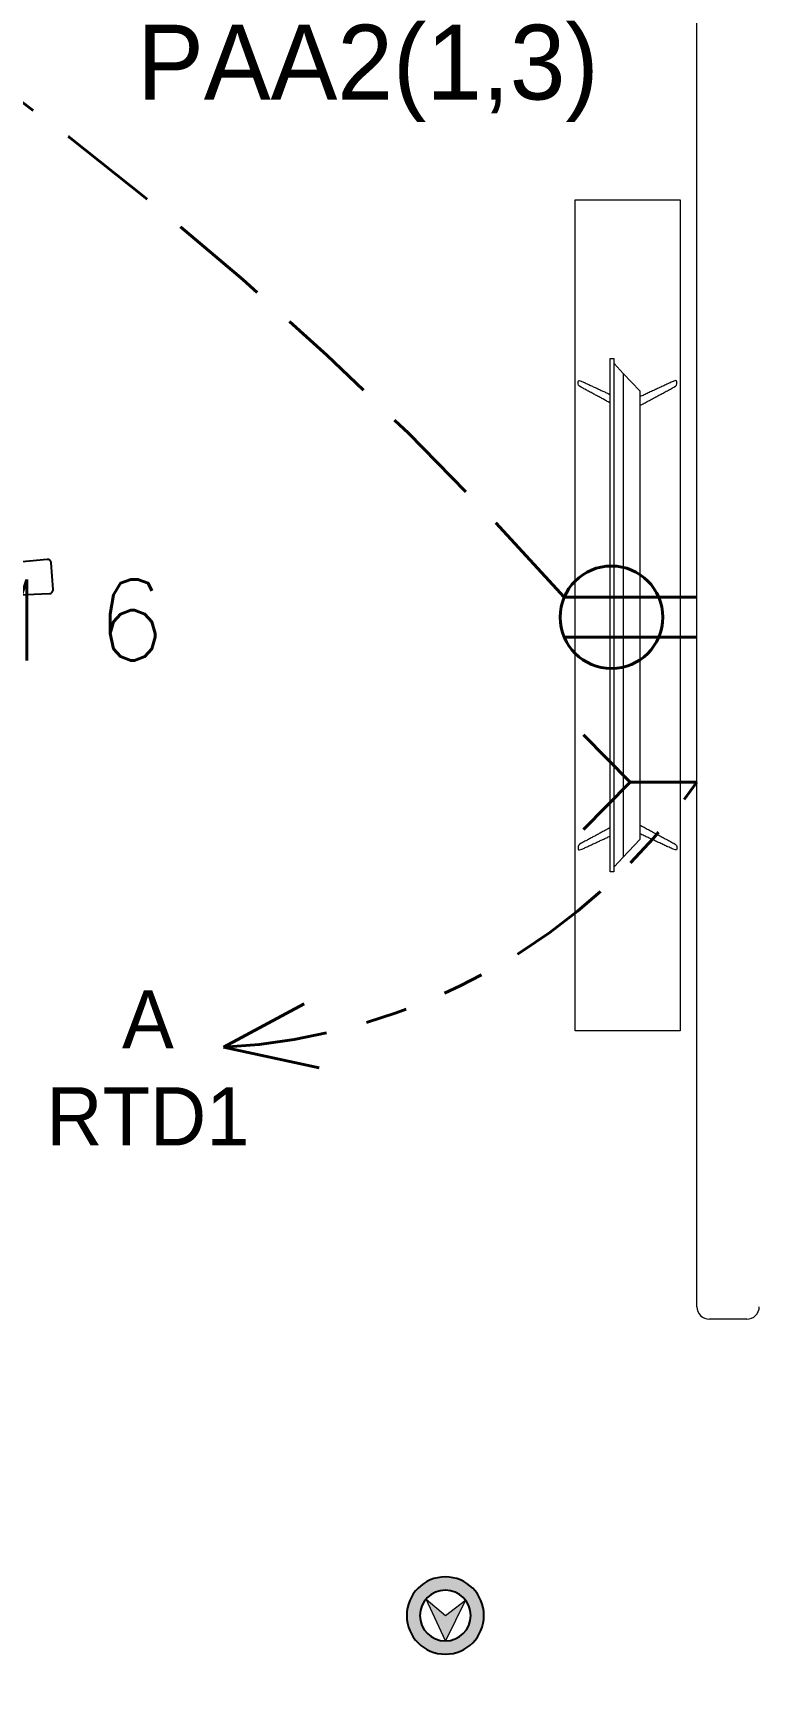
# Model space of a CAD drawing. Header units: metres. Extents: x 14 to 2416, y -346 to 476.
# Drawn here: x 38.554 to 40.286, y -142.061 to -138.087 of the extents above; entities that cross this region are included whole.
import ezdxf

# ---------------------------------------------------------------- set-up
doc = ezdxf.new("R2010")
doc.units = ezdxf.units.M
for name, pattern in [('0', [0]), ('CONTINUA', [0]), ('Dash Style-2', [0.694425, 0.48607, -0.208355]), ('STYLE_08', [1.25, 0.625, -0.20828, 0.06943, -0.13893, 0.06943, -0.13893])]:
    doc.linetypes.add(name, pattern=pattern)
doc.layers.get('0').update_dxf_attribs({"linetype": '0', "lineweight": 20})
for name, color, linetype, lineweight in [('A-ANNO-TEXT', 20, 'Continuous', 13), ('A-WALL', 250, 'Continuous', 20), ('baños', 251, 'Continuous', 0), ('E Salida CABLE Antena', 150, 'CONTINUA', 40), ('E Salida TCorrientes', 24, 'CONTINUA', 40), ('E Tuberia AAcond', 144, 'Dash Style-2', 40), ('E Tuberia Cable TV', 150, 'STYLE_08', 40), ('E Tuberia Emp Piso', 24, 'Dash Style-2', 40), ('MAVA', 1, 'Continuous', 15), ('MOBILIARIOS', 252, 'Continuous', 0), ('textos', 7, 'Continuous', 0)]:
    doc.layers.add(name, color=color, linetype=linetype, lineweight=lineweight)
doc.layers.add('hatch piso', color=253, linetype='Continuous', lineweight=0, transparency=0.7)
doc.layers.add('MAVA Luminarias', color=1, linetype='Continuous')
doc.styles.add('CENTURY GOTHIC', font='GOTHIC.TTF')
doc.styles.add('GENERATED_STYLE_1', font='GOTHIC.TTF')
doc.styles.get("Standard").update_dxf_attribs({"font": 'arial.ttf', "height": 0.1875})

# ---------------------------------------------------------------- blocks, each defined once
blk = doc.blocks.new('PL BASE 1N NASAS 09')
at = {"layer": 'A-WALL'}
for p, q in [((-110.2311, -39.9197), (-110.2311, -36.4997)), ((-110.1111, -39.9497), (-110.2011, -39.9497))]:
    blk.add_line(p, q, dxfattribs=at)
for centre, start, end in [((-110.2011, -39.9197), 180, 270), ((-110.1111, -39.9197), 270, 0)]:
    blk.add_arc(centre, 0.03, start, end, dxfattribs=at)
at = {"layer": 'textos', "insert": (-113.1972, -38.3638), "char_height": 0.195, "width": 3.404877, "attachment_point": 7}
blk.add_mtext('{\\Fromans|c0; BEDROOM 6}', dxfattribs=at)
blk = doc.blocks.new('A$C58f5b6b7')
at = {"layer": 'MOBILIARIOS'}
for points in [[(0, 0.2526), (2, 0.2526), (2, 0), (0, 0)], [(0.382, 0.1596), (0.382, 0.1691), (1.618, 0.1691), (1.618, 0.1596)]]:
    blk.add_lwpolyline(points, close=True, dxfattribs=at)
for points in [[(1.6059, 0.1595), (1.5823, 0.1372), (1, 0.1372), (0.4177, 0.1372), (0.3941, 0.1595)], [(1.5823, 0.1372), (1.54, 0.0973), (0.46, 0.0973), (0.4177, 0.1372)]]:
    blk.add_lwpolyline(points, dxfattribs=at)
for points, degree in [([(0.4512, 0.2382, -0.0047), (0.4469, 0.2461, -0.0047), (0.4415, 0.2461, -0.0047), (0.4325, 0.2461, -0.0047), (0.4368, 0.237, -0.0047)], 3), ([(1.5488, 0.2382, -0.0047), (1.5531, 0.2461, -0.0047), (1.5585, 0.2461, -0.0047), (1.5675, 0.2461, -0.0047), (1.5632, 0.237, -0.0047)], 3), ([(0.4368, 0.237, -0.0047), (0.4526, 0.2031, -0.0047), (0.4683, 0.1691, -0.0047)], 2), ([(0.4885, 0.1691, -0.0047), (0.4698, 0.2037, -0.0047), (0.4512, 0.2382, -0.0047)], 2), ([(1.5115, 0.1691, -0.0047), (1.5302, 0.2037, -0.0047), (1.5488, 0.2382, -0.0047)], 2), ([(1.5632, 0.237, -0.0047), (1.5474, 0.2031, -0.0047), (1.5317, 0.1691, -0.0047)], 2), ([(0.4368, 0.0172, -0.0047), (0.4554, 0.0572, -0.0047), (0.474, 0.0973, -0.0047)], 2), ([(0.4951, 0.0973, -0.0047), (0.4731, 0.0566, -0.0047), (0.4512, 0.016, -0.0047)], 2), ([(1.5049, 0.0973), (1.5269, 0.0566), (1.5488, 0.016)], 2), ([(1.5632, 0.0172), (1.5446, 0.0572), (1.526, 0.0973)], 2)]:
    blk.add_open_spline(points, degree=degree, dxfattribs=at)
for points in [[(0.4512, 0.016, -0.0047), (0.4469, 0.0081, -0.0047), (0.4415, 0.0081, -0.0047), (0.4325, 0.0081, -0.0047), (0.4368, 0.0172, -0.0047)], [(1.5488, 0.016), (1.5531, 0.0081), (1.5585, 0.0081), (1.5675, 0.0081), (1.5632, 0.0172)]]:
    blk.add_open_spline(points, degree=3, knots=[-0.08544201, -0.08544201, -0.08544201, -0.08544201, -0.04272101, 0, 0, 0, 0], dxfattribs=at)
blk = doc.blocks.new('PL MUEBLES 1N NASAS 09')
at = {"layer": 'hatch piso'}
h = blk.add_hatch(dxfattribs=at)
h.set_pattern_fill('AR-BRSTD', color=256, scale=0.002, angle=-90)
h.set_pattern_definition([(270, (-8.74588, 232.01007), (0.1354836, -2e-17), []), (0, (-8.74588, 232.01007), (0.1354836, 0.2032), [0.1354836, -0.1354836])])
edge = h.paths.add_edge_path()
edge.add_line((62.3305, 47.1481), (63.2305, 47.1481))
edge.add_line((63.2305, 47.1481), (63.2305, 48.4481))
edge.add_line((63.2305, 48.4481), (56.5331, 48.4481))
edge.add_line((56.5331, 48.4481), (56.5331, 48.2731))
edge.add_line((56.5331, 48.2731), (56.3831, 48.2731))
edge.add_line((56.3831, 48.2731), (56.3831, 48.4536))
edge.add_line((56.3831, 48.4536), (54.5879, 48.4536))
edge.add_line((54.5879, 48.4536), (54.5879, 46.9481))
edge.add_line((54.5879, 46.9481), (55.8257, 46.9481))
edge.add_arc((55.8755, 46.9973), 0.07, 180, 224.6727, ccw=False)
edge.add_line((55.8055, 46.9973), (55.8055, 47.1073))
edge.add_arc((55.8755, 47.1073), 0.07, 90, 180, ccw=False)
edge.add_line((55.8755, 47.1773), (55.9855, 47.1773))
edge.add_arc((55.9855, 47.1073), 0.07, 0, 90, ccw=False)
edge.add_line((56.0555, 47.1073), (56.0555, 46.9973))
edge.add_arc((55.9855, 46.9973), 0.07, -44.6727, 0, ccw=False)
edge.add_line((56.0353, 46.9481), (59.0257, 46.9481))
edge.add_arc((59.0755, 46.9973), 0.07, 180, 224.6728, ccw=False)
edge.add_line((59.0055, 46.9973), (59.0055, 47.1073))
edge.add_arc((59.0755, 47.1073), 0.07, 90, 180, ccw=False)
edge.add_line((59.0755, 47.1773), (59.1855, 47.1773))
edge.add_arc((59.1855, 47.1073), 0.07, 0, 90, ccw=False)
edge.add_line((59.2555, 47.1073), (59.2555, 46.9973))
edge.add_arc((59.1855, 46.9973), 0.07, -90, 0, ccw=False)
edge.add_line((59.1855, 46.9273), (59.0755, 46.9273))
edge.add_arc((59.0755, 46.9973), 0.07, 229.9948, 270, ccw=False)
edge.add_line((59.0305, 46.9437), (59.0305, 44.972))
edge.add_arc((59.0755, 44.9184), 0.07, 90, 130.0052, ccw=False)
edge.add_line((59.0755, 44.9884), (59.1855, 44.9884))
edge.add_arc((59.1855, 44.9184), 0.07, 0, 90, ccw=False)
edge.add_line((59.2555, 44.9184), (59.2555, 44.8084))
edge.add_arc((59.1855, 44.8084), 0.07, -90, 0, ccw=False)
edge.add_line((59.1855, 44.7384), (59.0755, 44.7384))
edge.add_arc((59.0755, 44.8084), 0.07, 229.9948, 270, ccw=False)
edge.add_line((59.0305, 44.7548), (59.0305, 41.172))
edge.add_arc((59.0755, 41.1184), 0.07, 90, 130.0052, ccw=False)
edge.add_line((59.0755, 41.1884), (59.1855, 41.1884))
edge.add_arc((59.1855, 41.1184), 0.07, 0, 90, ccw=False)
edge.add_line((59.2555, 41.1184), (59.2555, 41.0084))
edge.add_arc((59.1855, 41.0084), 0.07, -90, 0, ccw=False)
edge.add_line((59.1855, 40.9384), (59.0755, 40.9384))
edge.add_arc((59.0755, 41.0084), 0.07, 180, 270, ccw=False)
edge.add_line((59.0055, 41.0084), (59.0055, 41.1184))
edge.add_arc((59.0755, 41.1184), 0.07, 149.8481, 180, ccw=False)
edge.add_line((59.0149, 41.1535), (56.0391, 41.1535))
edge.add_arc((55.9855, 41.1085), 0.07, 0, 40.0052, ccw=False)
edge.add_line((56.0555, 41.1085), (56.0555, 40.9985))
edge.add_arc((55.9855, 40.9985), 0.07, -90, 0, ccw=False)
edge.add_line((55.9855, 40.9285), (55.8755, 40.9285))
edge.add_arc((55.8755, 40.9985), 0.07, 180, 270, ccw=False)
edge.add_line((55.8055, 40.9985), (55.8055, 41.1085))
edge.add_arc((55.8755, 41.1085), 0.07, 139.9948, 180, ccw=False)
edge.add_line((55.8219, 41.1535), (50.4363, 41.1535))
edge.add_arc((50.3827, 41.1085), 0.07, 0, 40.0052, ccw=False)
edge.add_line((50.4527, 41.1085), (50.4527, 40.9985))
edge.add_arc((50.3827, 40.9985), 0.07, -90, 0, ccw=False)
edge.add_line((50.3827, 40.9285), (50.2727, 40.9285))
edge.add_arc((50.2727, 40.9985), 0.07, 180, 270, ccw=False)
edge.add_line((50.2027, 40.9985), (50.2027, 41.1085))
edge.add_arc((50.2727, 41.1085), 0.07, 139.9948, 180, ccw=False)
edge.add_line((50.2191, 41.1535), (46.4305, 41.1535))
edge.add_line((46.4305, 41.1535), (46.4305, 40.9535))
edge.add_line((46.4305, 40.9535), (44.3305, 40.9535))
edge.add_line((44.3305, 40.9535), (44.3305, 39.3536))
edge.add_line((44.3305, 39.3536), (47.8305, 39.3536))
edge.add_line((47.8305, 39.3536), (47.8305, 38.9536))
edge.add_line((47.8305, 38.9536), (62.3305, 38.9536))
edge.add_line((62.3305, 38.9536), (62.3305, 47.1481))
at = {"layer": 'baños'}
blk.add_blockref('PL BASE 1N NASAS 09', (162.2615, 88.2033), dxfattribs=at)
at = {"layer": 'MOBILIARIOS', "rotation": 90.00000000000001}
blk.add_blockref('A$C58f5b6b7', (51.9905, 48.9481, 0.0047), dxfattribs=at)
blk = doc.blocks.new('A$Cbef68299')
blk.add_blockref('PL MUEBLES 1N NASAS 09', (-30.7659, -32.0535))
blk = doc.blocks.new('A$Cc5be7df0')
at = {"layer": 'A-ANNO-TEXT'}
blk.add_blockref('A$Cbef68299', (4.1493, 17.337), dxfattribs=at)
blk = doc.blocks.new('abanico mava')
at = {"layer": 'MAVA Luminarias', "linetype": 'ByBlock', "lineweight": -2, "extrusion": (4.64878e-10, 3.72215e-09, 1), "elevation": 0}
for points in [[(513803.1025, 2035248.6775), (513803.2149, 2035249.0863, 0.421374), (513803.2029, 2035249.107), (513803.0842, 2035249.1365, 0.421374), (513803.0638, 2035249.1239), (513802.972, 2035248.71, 0.407089), (513802.9843, 2035248.6901), (513803.0823, 2035248.6658, 0.407089)], [(513802.9213, 2035248.6897), (513802.5673, 2035248.923, 0.421374), (513802.5439, 2035248.9179), (513802.4792, 2035248.8141, 0.421374), (513802.4849, 2035248.7909), (513802.8502, 2035248.5756, 0.407089), (513802.8729, 2035248.5812), (513802.9263, 2035248.6668, 0.407089)], [(513802.9932, 2035248.4048), (513803.1425, 2035248.008, 0.421374), (513803.1644, 2035247.9984), (513803.2777, 2035248.0443, 0.421374), (513803.2868, 2035248.0665), (513803.1178, 2035248.4553, 0.407089), (513803.0962, 2035248.4641), (513803.0026, 2035248.4262, 0.407089)]]:
    blk.add_lwpolyline(points, format="xyb", close=True, dxfattribs=at)
at = {"layer": 'MAVA Luminarias', "linetype": 'ByBlock', "lineweight": -2, "extrusion": (4.64878e-10, 3.72215e-09, 1)}
for points in [[(513803.1469, 2035248.5015), (513803.5704, 2035248.5208, 0.421374), (513803.5864, 2035248.5387), (513803.5777, 2035248.6607, 0.421374), (513803.5594, 2035248.6762), (513803.1374, 2035248.6356, 0.407089), (513803.1223, 2035248.6177), (513803.1295, 2035248.517, 0.407089)], [(513802.8538, 2035248.5211), (513802.5225, 2035248.2565, 0.421374), (513802.5201, 2035248.2327), (513802.5988, 2035248.1391, 0.421374), (513802.6227, 2035248.1373), (513802.9403, 2035248.4182, 0.407089), (513802.942, 2035248.4415), (513802.877, 2035248.5188, 0.407089)]]:
    blk.add_lwpolyline(points, format="xyb", close=True, dxfattribs=at)
at = {"layer": 'MAVA Luminarias', "linetype": 'ByBlock', "lineweight": -2}
for radius in [0.1227, 0.0335]:
    blk.add_circle((513803.0035, 2035248.5589), radius, dxfattribs=at)
blk = doc.blocks.new('dl ip')
at = {"layer": 'MAVA', "true_color": 0xf8991e, "transparency": 33554687}
h = blk.add_hatch(color=30, dxfattribs=at)
h.dxf.hatch_style = 1
h.paths.add_polyline_path([(94.7574, -111.2088), (94.7109, -111.2482), (94.6624, -111.2113), (94.7109, -111.3092)])
at = {"layer": 'MAVA Luminarias', "linetype": 'Continuous', "true_color": 0xf8991e}
h = blk.add_hatch(color=30, dxfattribs=at)
h.paths.add_polyline_path([(94.618, -111.2482, 1), (94.8039, -111.2482, 1)])
h.paths.add_polyline_path([(94.7719, -111.2482, -1), (94.6499, -111.2482, -1)], flags=16)
at = {"layer": 'MAVA', "color": 30, "true_color": 0xf8991e}
for p, q in [((94.7109, -111.2482), (94.6624, -111.2113)), ((94.6624, -111.2113), (94.7109, -111.3092)), ((94.7109, -111.3092), (94.7574, -111.2088)), ((94.7574, -111.2088), (94.7109, -111.2482))]:
    blk.add_line(p, q, dxfattribs=at)
at = {"layer": 'MAVA Luminarias', "color": 30, "linetype": 'Continuous', "true_color": 0xf8991e}
for radius in [0.093, 0.061]:
    blk.add_circle((94.7109, -111.2482), radius, dxfattribs=at)
blk = doc.blocks.new('*U433')
at = {"layer": 'E Salida TCorrientes'}
for p, q in [((-0.0403, 0.2659), (-0.0403, 0)), ((0.0403, 0.2659), (0.0403, 0))]:
    blk.add_line(p, q, dxfattribs=at)
blk.add_circle((0, 0.1714), 0.1028, dxfattribs=at)
blk = doc.blocks.new('*U772')
at = {"layer": 'E Tuberia Cable TV'}
for p, q in [((0, 0), (-0.0056, 0.2348)), ((-0.1471, 0.1638), (0, 0))]:
    blk.add_line(p, q, dxfattribs=at)
blk = doc.blocks.new('*U492')
at = {"layer": 'E Salida CABLE Antena'}
for q in [(0.39, 0.1629), (0, 0), (0.39, -0.1629)]:
    blk.add_line((0.2291, 0), q, dxfattribs=at)

msp = doc.modelspace()

# ---------------------------------------------------------------- linework, layer by layer
at = {"layer": 'E Tuberia Cable TV', "ltscale": 0.4}
msp.add_arc((38.9349, -139.0543), 1.4762, 273.0321, 325.5021, dxfattribs=at)
at = {"layer": 'E Tuberia Emp Piso', "ltscale": 0.5}
msp.add_arc((33.2897, -145.2895), 8.7732, 41.77456, 70.13592, dxfattribs=at)

# ---------------------------------------------------------------- block references
at = {"layer": 'A-ANNO-TEXT'}
msp.add_blockref('A$Cc5be7df0', (14.7377, -174.7201), dxfattribs=at)
msp.add_blockref('A$Cc5be7df0', (14.7377, -174.7201), dxfattribs=at)
at = {"layer": 'E Salida CABLE Antena', "xscale": -0.7000000000000001, "yscale": 0.7000000000000001, "zscale": 0.7000000000000001}
msp.add_blockref('*U492', (40.1516, -139.8904), dxfattribs=at)
at = {"layer": 'E Salida TCorrientes', "xscale": -1.2, "yscale": 1.2, "zscale": 1.2, "rotation": 90}
msp.add_blockref('*U433', (40.1516, -139.4932), dxfattribs=at)
at = {"layer": 'E Tuberia Cable TV', "ltscale": 0.6, "rotation": 256.4966525913382}
msp.add_blockref('*U772', (39.013, -140.5285), dxfattribs=at)
at = {"layer": 'MAVA Luminarias', "xscale": 0.5267524126646371, "yscale": 0.5267524126646371, "zscale": 0.5267524126646371}
msp.add_blockref('abanico mava', (-270608.676, -1072211.5046), dxfattribs=at)
msp.add_blockref('abanico mava', (-270608.676, -1072211.5046), dxfattribs=at)
at = {"layer": 'MAVA Luminarias', "xscale": -1}
msp.add_blockref('dl ip', (134.2572, -30.6483), dxfattribs=at)
msp.add_blockref('dl ip', (134.2572, -30.6483), dxfattribs=at)

# ---------------------------------------------------------------- texts
at = {"layer": 'E Tuberia AAcond', "insert": (39.3601, -138.1839), "char_height": 0.18, "width": 0.963867, "attachment_point": 5, "style": 'CENTURY GOTHIC'}
msp.add_mtext('PAA2(1,3)', dxfattribs=at)
at = {"layer": 'E Tuberia Cable TV', "ltscale": 0.6, "insert": (38.8308, -140.5779, -0.0003), "char_height": 0.14, "width": 0.515305, "attachment_point": 5, "style": 'GENERATED_STYLE_1'}
msp.add_mtext('A RTD1', dxfattribs=at)

doc.saveas('drawing.dxf')
